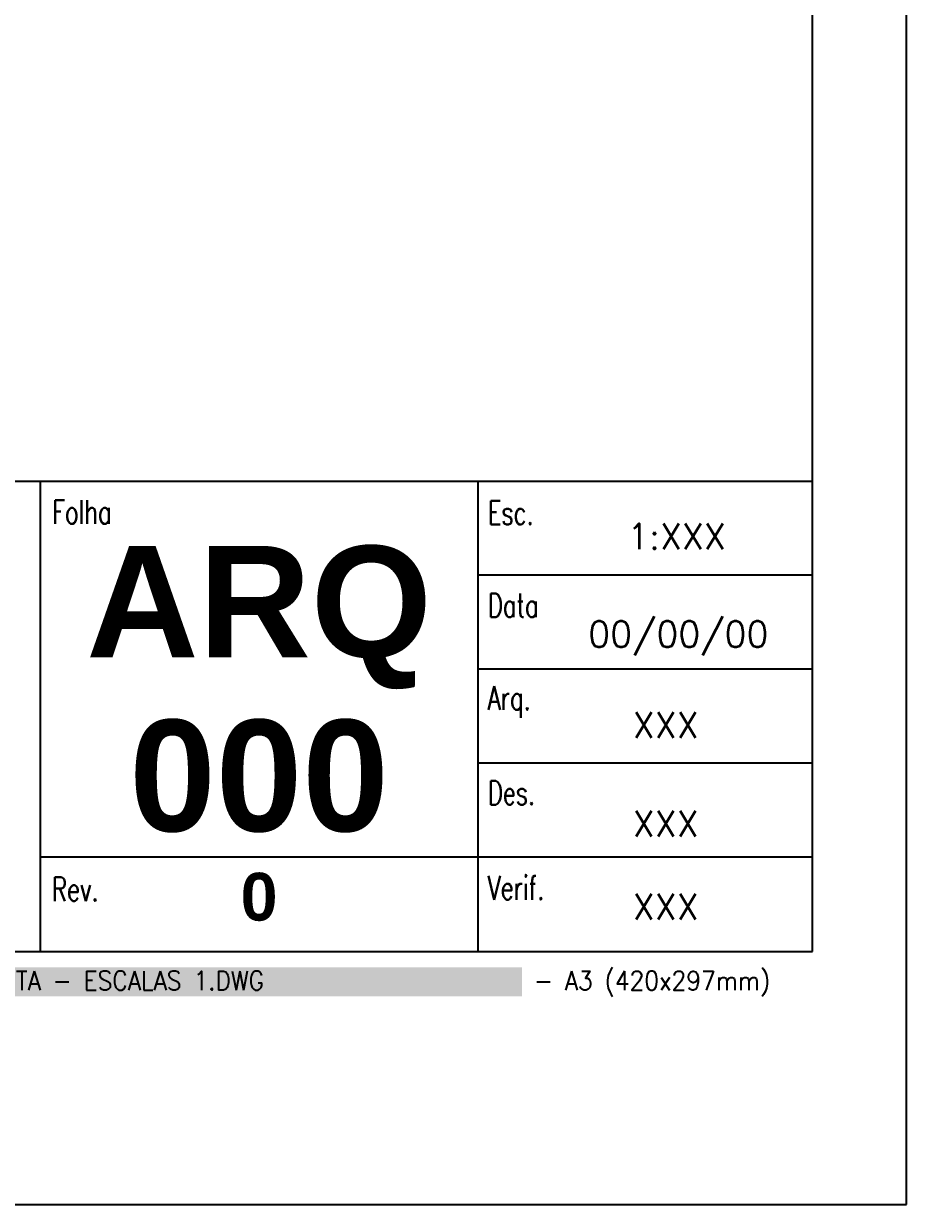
# Paper-space layout 'Layout1' of a CAD drawing. Extents: x 318 to 527, y 161 to 458.
# Drawn here: x 471.9 to 527.4, y 160.7 to 234.9 of the extents above; entities that cross this region are included whole.
import ezdxf
from ezdxf.enums import TextEntityAlignment as Align

# ---------------------------------------------------------------- set-up
doc = ezdxf.new("R2010")
doc.units = 0
doc.header["$LTSCALE"] = 10
doc.layers.get('0').update_dxf_attribs({"linetype": 'CONTINUOUS'})
doc.layers.add('ARQ-FLH', color=4, linetype='CONTINUOUS')
doc.styles.add('ARIAL', font='ARIAL.TTF')
doc.styles.add('ARIAL_BOLD', font='ARIALBD.TTF')
doc.styles.add('ROMANS', font='ROMANS.shx', dxfattribs={"width": 0.9})

# ---------------------------------------------------------------- blocks, each defined once
blk = doc.blocks.new('*X70')
at = {"layer": 'ARQ-FLH', "color": 9, "linetype": 'CONTINUOUS'}
blk.add_solid([(-136.937, 13.165), (-136.937, 14.993), (-24.257, 13.165), (-24.257, 14.993)], dxfattribs=at)
at = {"layer": 'ARQ-FLH', "color": 1, "linetype": 'CONTINUOUS', "style": 'ROMANS', "width": 0.9}
for s, p in [(' - A3 (420x297mm)', (-24.257, 13.565)), ('C:\\DOCUMENTS AND SETTINGS\\YORIK\\MEUS DOCUMENTOS\\BACKUP\\LIBRARY\\BLOCKS\\VEGETATION\\ARVORES PLANTA - ESCALAS 1.DWG', (-136.937, 13.565))]:
    blk.add_text(s, height=1.2, dxfattribs=at).set_placement(p)
blk = doc.blocks.new('CR-A4')
at = {"layer": 'ARQ-FLH', "color": 1}
for p, q in [((-0.1, 0.1), (-0.1, 296.9)), ((-6, 39.644), (-27.037, 39.644)), ((-6, 33.733), (-27.037, 33.733)), ((-6, 27.822), (-27.037, 27.822)), ((-6, 21.911), (-54.538, 21.911)), ((-209.9, 0.1), (-0.1, 0.1))]:
    blk.add_line(p, q, dxfattribs=at)
at = {"layer": 'ARQ-FLH', "color": 6}
for p, q in [((-6, 16), (-6, 287)), ((-190, 45.555), (-6, 45.555)), ((-54.538, 45.555), (-54.538, 16)), ((-190, 16), (-6, 16))]:
    blk.add_line(p, q, dxfattribs=at)
at = {"layer": 'ARQ-FLH', "color": 5, "linetype": 'CONTINUOUS'}
blk.add_line((-27.037, 45.555), (-27.037, 16), dxfattribs=at)
at = {"layer": 'ARQ-FLH', "color": 1}
blk.add_blockref('*X70', (0, 0), dxfattribs=at)
at = {"layer": 'ARQ-FLH', "color": 2, "linetype": 'CONTINUOUS', "style": 'ROMANS', "width": 0.7}
for s, p in [('Folha', (-53.792, 44.361)), ('Esc.', (-26.407, 44.314)), ('Data', (-26.407, 38.493)), ('Arq.', (-26.407, 32.674)), ('Des.', (-26.407, 26.711)), ('Verif.', (-26.407, 20.747)), ('Rev.', (-53.797, 20.657))]:
    blk.add_text(s, height=1.5, dxfattribs=at).set_placement(p, align=Align.TOP_LEFT)
at = {"layer": 'ARQ-FLH', "color": 4, "style": 'ROMANS'}
for tag, p in [('TITULO1', (-134.595, 40.924)), ('TITULO2', (-134.595, 36.226))]:
    blk.add_attdef(tag, p, '', height=2.687, dxfattribs=at)
at = {"layer": 'ARQ-FLH', "color": 3, "style": 'ROMANS'}
for tag, p in [('ESC', (-14.547, 42.073)), ('00/00/00', (-14.433, 35.823)), ('ARQ', (-15.215, 30.229)), ('DES', (-15.215, 24.022)), ('VER', (-15.215, 18.816))]:
    blk.add_attdef(tag, text='', height=1.612, dxfattribs=at).set_placement(p, align=Align.MIDDLE)
at = {"layer": 'ARQ-FLH', "color": 1, "style": 'ARIAL_BOLD'}
for tag, height, p in [('AAA', 7, (-40.788, 37.029)), ('222', 7, (-40.788, 27.052)), ('REV', 3, (-40.788, 19.436))]:
    blk.add_attdef(tag, text='', height=height, dxfattribs=at).set_placement(p, align=Align.MIDDLE)
at = {"layer": 'ARQ-FLH', "color": 1, "linetype": 'CONTINUOUS', "style": 'ARIAL', "width": 0.9}
for tag, p in [('NOME_DA_OBRA_1', (-170.042, 24.576)), ('NOME_DA_OBRA_2', (-170.042, 19.237))]:
    blk.add_attdef(tag, text='', height=3, dxfattribs=at).set_placement(p, align=Align.MIDDLE)

psp = doc.layouts.get("Layout1")

# ---------------------------------------------------------------- block references
ref = psp.add_blockref('CR-A4', (527.455, 160.636))
ref.add_attrib('VER', 'XXX', dxfattribs={"layer": 'ARQ-FLH', "color": 3, "height": 1.6121, "style": 'ROMANS'}).set_placement((512.241, 179.452), align=Align.MIDDLE)
ref.add_attrib('DES', 'XXX', dxfattribs={"layer": 'ARQ-FLH', "color": 3, "height": 1.6121, "style": 'ROMANS'}).set_placement((512.241, 184.658), align=Align.MIDDLE)
ref.add_attrib('ARQ', 'XXX', dxfattribs={"layer": 'ARQ-FLH', "color": 3, "height": 1.6121, "style": 'ROMANS'}).set_placement((512.241, 190.865), align=Align.MIDDLE)
ref.add_attrib('00/00/00', '00/00/00', dxfattribs={"layer": 'ARQ-FLH', "color": 3, "height": 1.6121, "style": 'ROMANS'}).set_placement((513.023, 196.458), align=Align.MIDDLE)
ref.add_attrib('ESC', '1:XXX', dxfattribs={"layer": 'ARQ-FLH', "color": 3, "height": 1.6121, "style": 'ROMANS'}).set_placement((512.908, 202.709), align=Align.MIDDLE)
ref.add_attrib('REV', '0', dxfattribs={"layer": 'ARQ-FLH', "color": 1, "height": 3, "style": 'ARIAL_BOLD'}).set_placement((486.668, 180.071), align=Align.MIDDLE)
ref.add_attrib('222', '000', dxfattribs={"layer": 'ARQ-FLH', "color": 1, "height": 7, "style": 'ARIAL_BOLD'}).set_placement((486.668, 187.687), align=Align.MIDDLE)
ref.add_attrib('AAA', 'ARQ', dxfattribs={"layer": 'ARQ-FLH', "color": 1, "height": 7, "style": 'ARIAL_BOLD'}).set_placement((486.668, 197.665), align=Align.MIDDLE)

doc.saveas('drawing.dxf')
